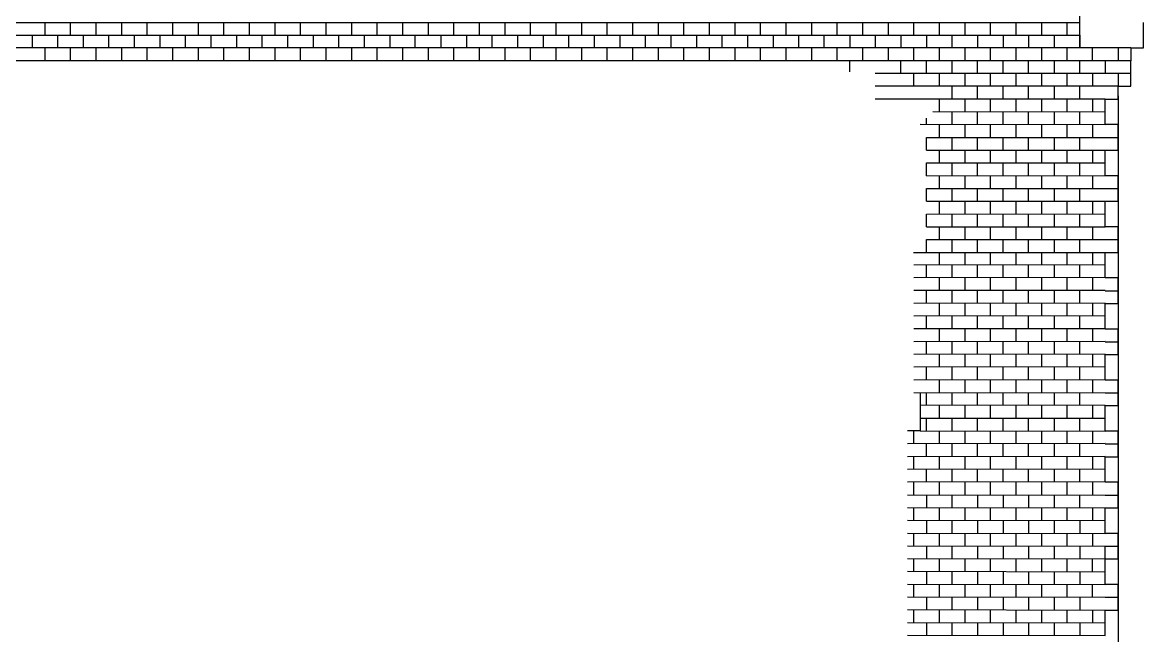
# Model space of a CAD drawing. Extents: x 11 to 301, y 47 to 228.
# Drawn here: x 212.2 to 300, y 109 to 157 of the extents above; entities that cross this region are included whole.
import ezdxf

# ---------------------------------------------------------------- set-up
doc = ezdxf.new("R2010")
doc.units = 0
doc.header["$MEASUREMENT"] = 0
doc.layers.add('OHNE_NAMEN', color=5, linetype='CONTINUOUS')

msp = doc.modelspace()

# ---------------------------------------------------------------- linework, layer by layer
at = {"layer": 'OHNE_NAMEN', "color": 7, "linetype": 'CONTINUOUS'}
for p, q in [((295.0002, 155), (295.0002, 158)), ((198.0001, 156.9999), (295.0002, 156.9999)), ((213.9999, 156.9999), (213.9999, 156.0001)), ((215.9998, 156.9999), (215.9998, 156.0001)), ((218.0001, 156.9999), (218.0001, 156.0001)), ((220, 156.9999), (220, 156.0001)), ((221.9999, 156.9999), (221.9999, 156.0001)), ((224.0001, 156.9999), (224.0001, 156.0001)), ((226, 156.9999), (226, 156.0001)), ((227.9999, 156.9999), (227.9999, 156.0001)), ((230.0002, 156.9999), (230.0002, 156.0001)), ((232.0001, 156.9999), (232.0001, 156.0001)), ((234, 156.9999), (234, 156.0001)), ((235.9999, 156.9999), (235.9999, 156.0001)), ((238.0001, 156.9999), (238.0001, 156.0001)), ((240, 156.9999), (240, 156.0001)), ((241.9999, 156.9999), (241.9999, 156.0001)), ((244.0002, 156.9999), (244.0002, 156.0001)), ((246.0001, 156.9999), (246.0001, 156.0001)), ((247.9999, 156.9999), (247.9999, 156.0001)), ((249.9999, 156.9999), (249.9999, 156.0001)), ((252.0001, 156.9999), (252.0001, 156.0001)), ((254, 156.9999), (254, 156.0001)), ((255.9999, 156.9999), (255.9999, 156.0001)), ((258.0001, 156.9999), (258.0001, 156.0001)), ((260, 156.9999), (260, 156.0001)), ((261.9999, 156.9999), (261.9999, 156.0001)), ((263.9998, 156.9999), (263.9998, 156.0001)), ((266.0001, 156.9999), (266.0001, 156.0001)), ((268, 156.9999), (268, 156.0001)), ((269.9999, 156.9999), (269.9999, 156.0001)), ((272.0001, 156.9999), (272.0001, 156.0001)), ((274, 156.9999), (274, 156.0001)), ((275.9999, 156.9999), (275.9999, 156.0001)), ((277.9998, 156.9999), (277.9998, 156.0001)), ((280.0001, 156.9999), (280.0001, 156.0001)), ((282, 156.9999), (282, 156.0001)), ((283.9999, 156.9999), (283.9999, 156.0001)), ((286.0001, 156.9999), (286.0001, 156.0001)), ((288, 156.9999), (288, 156.0001)), ((289.9999, 156.9999), (289.9999, 156.0001)), ((291.9998, 156.9999), (291.9998, 156.0001)), ((294.0001, 156.9999), (294.0001, 156.0001)), ((198.0001, 156.0001), (295.0002, 156.0001)), ((213.0002, 156.0001), (213.0002, 155)), ((215.0001, 156.0001), (215.0001, 155)), ((216.9999, 156.0001), (216.9999, 155)), ((218.9999, 156.0001), (218.9999, 155)), ((221.0001, 156.0001), (221.0001, 155)), ((223, 156.0001), (223, 155)), ((224.9999, 156.0001), (224.9999, 155)), ((227.0002, 156.0001), (227.0002, 155)), ((229, 156.0001), (229, 155)), ((230.9999, 156.0001), (230.9999, 155)), ((232.9998, 156.0001), (232.9998, 155.0003)), ((234.9997, 156.0001), (234.9997, 155.0003)), ((237, 156.0001), (237, 155.0003)), ((238.9999, 156.0001), (238.9999, 155.0003)), ((240.9998, 156.0001), (240.9998, 155.0003)), ((243, 155), (243, 156.0001)), ((244.9999, 155.9997), (244.9999, 155)), ((246.9998, 155.9997), (246.9998, 155)), ((248.9997, 155.9997), (248.9997, 155)), ((251, 155.9997), (251, 155)), ((252.9999, 155.9997), (252.9999, 155)), ((254.9998, 155.9997), (254.9998, 155)), ((257, 156.0001), (257, 155)), ((258.9999, 156.0001), (258.9999, 155)), ((261.0002, 156.0001), (261.0002, 155)), ((263.0001, 156.0001), (263.0001, 155)), ((265, 156.0001), (265, 155.0003)), ((266.9998, 156.0001), (266.9998, 155.0003)), ((269.0001, 156.0001), (269.0001, 155.0003)), ((271, 156.0001), (271, 155.0003)), ((272.9999, 156.0001), (272.9999, 155.0003)), ((275.0002, 155), (275.0002, 156.0001)), ((277.0001, 155.9997), (277.0001, 155)), ((278.9999, 155.9997), (278.9999, 155)), ((280.9998, 155.9997), (280.9998, 155)), ((283.0001, 155.9997), (283.0001, 155)), ((285, 155.9997), (285, 155)), ((286.9999, 155.9997), (286.9999, 155)), ((289.0001, 156.0001), (289.0001, 155)), ((291.0001, 156.0001), (291.0001, 155)), ((292.9999, 156.0001), (292.9999, 155)), ((295.0002, 156.0001), (295.0002, 155)), ((299, 155), (193.0001, 155.0014)), ((213.9999, 155), (213.9999, 153.9999)), ((215.9998, 155), (215.9998, 153.9999)), ((218.0001, 155), (218.0001, 153.9999)), ((220, 155), (220, 153.9999)), ((221.9999, 155), (221.9999, 153.9999)), ((224.0001, 155), (224.0001, 153.9999)), ((226, 155), (226, 153.9999)), ((227.9999, 155), (227.9999, 153.9999)), ((230.0002, 155), (230.0002, 153.9999)), ((232.0001, 155), (232.0001, 153.9999)), ((234, 155), (234, 153.9999)), ((235.9999, 155), (235.9999, 153.9999)), ((238.0001, 155), (238.0001, 153.9999)), ((240, 155), (240, 153.9999)), ((241.9999, 155), (241.9999, 153.9999)), ((244.0002, 155), (244.0002, 153.9999)), ((244.0002, 155), (244.0002, 154.0002)), ((246.0001, 155), (246.0001, 154.0002)), ((247.9999, 155), (247.9999, 154.0002)), ((249.9999, 155), (249.9999, 154.0002)), ((252.0001, 155), (252.0001, 154.0002)), ((254, 155), (254, 154.0002)), ((255.9999, 155), (255.9999, 154.0002)), ((258.0001, 155), (258.0001, 154.0002)), ((260, 155), (260, 154.0002)), ((261.9999, 155), (261.9999, 154.0002)), ((264.0002, 155), (264.0002, 153.9999)), ((266.0001, 155), (266.0001, 153.9999)), ((268, 155), (268, 153.9999)), ((269.9999, 155), (269.9999, 153.9999)), ((272.0001, 155), (272.0001, 153.9999)), ((274, 155), (274, 153.9999)), ((275.9999, 155), (275.9999, 153.9999)), ((275.9999, 155), (275.9999, 154.0002)), ((278.0002, 155), (278.0002, 154.0002)), ((280.0001, 155), (280.0001, 154.0002)), ((282, 155), (282, 154.0002)), ((283.9999, 155), (283.9999, 154.0002)), ((286.0001, 155), (286.0001, 154.0002)), ((288, 155), (288, 154.0002)), ((289.9999, 155), (289.9999, 154.0002)), ((292.0002, 155), (292.0002, 154.0002)), ((294.0001, 155), (294.0001, 154.0002)), ((296.0003, 153.9999), (296.0003, 155)), ((298.0006, 155.001), (298.0006, 154.0009)), ((299, 153.9999), (194.0006, 154.0002)), ((277.0001, 153.125), (277.0001, 154.0005)), ((280.9998, 153.0008), (280.9998, 154.0005)), ((283.0001, 153.0008), (283.0001, 154.0005)), ((285.0004, 154.0009), (285.0004, 153.0011)), ((286.9999, 153.0008), (286.9999, 154.0005)), ((288.9998, 153.0008), (288.9998, 154.0005)), ((291.0001, 153.0008), (291.0001, 154.0005)), ((293.0003, 154.0009), (293.0003, 153.0011)), ((295.0002, 153.0008), (295.0002, 154.0009)), ((297.0001, 154.0009), (297.0001, 153.0011)), ((299, 153.0001), (278.9999, 153.0001)), ((282.0003, 152.9997), (282.0003, 151.9999)), ((283.9999, 153.0001), (283.9999, 151.9999)), ((286.0001, 153.0001), (286.0001, 152.0003)), ((288, 153.0001), (288, 152.0003)), ((289.9999, 153.0001), (289.9999, 152.0003)), ((292.0002, 153.0001), (292.0002, 152.0003)), ((294.0001, 153.0001), (294.0001, 152.0003)), ((295.9999, 153.0001), (295.9999, 151.9999)), ((298.0006, 153.0011), (298.0006, 152.001)), ((297.9998, 151.9999), (278.9999, 151.9999)), ((285.0004, 152.001), (285.0004, 151.0012)), ((286.9999, 151.0009), (286.9999, 152.0007)), ((288.9998, 151.0009), (288.9998, 152.0007)), ((291.0001, 151.0009), (291.0001, 152.0007)), ((293.0003, 152.001), (293.0003, 151.0012)), ((295.0002, 151.0009), (295.0002, 152.001)), ((297.0001, 151.0002), (278.9999, 151.0002)), ((283.9999, 150.9998), (283.9999, 150)), ((286.0001, 150.9998), (286.0001, 150.0004)), ((288, 150.9998), (288, 150.0004)), ((289.9999, 150.9998), (289.9999, 150.0004)), ((292.0002, 150.9998), (292.0002, 150.0004)), ((294.0001, 150.9998), (294.0001, 150.0004)), ((295.9999, 150.9998), (295.9999, 150)), ((297.9998, 151.2499), (297.9998, 46.9999)), ((283.0001, 149.0006), (283.0001, 149.5002)), ((283.5176, 150.0297), (297.0001, 150)), ((285.0004, 150.0008), (285.0004, 149.001)), ((286.9999, 149.0006), (286.9999, 150.0004)), ((288.9998, 149.0006), (288.9998, 150.0004)), ((291.0001, 149.0006), (291.0001, 150.0004)), ((293.0003, 150.0008), (293.0003, 149.001)), ((295.0002, 149.0006), (295.0002, 150.0008)), ((282.5178, 149.0296), (297.0001, 148.9999)), ((283.9999, 148.9999), (283.9999, 147.9998)), ((286.0001, 148.9999), (286.0001, 148.0002)), ((288, 148.9999), (288, 148.0002)), ((289.9999, 148.9999), (289.9999, 148.0002)), ((292.0002, 148.9999), (292.0002, 148.0002)), ((294.0001, 148.9999), (294.0001, 148.0002)), ((295.9999, 148.9999), (295.9999, 147.9998)), ((283.0001, 147.0007), (283.0001, 148.0005)), ((283.0001, 148.0002), (297.0001, 148.0002)), ((285.0004, 148.0009), (285.0004, 147.0011)), ((286.9999, 147.0007), (286.9999, 148.0005)), ((288.9998, 147.0007), (288.9998, 148.0005)), ((291.0001, 147.0007), (291.0001, 148.0005)), ((293.0003, 148.0009), (293.0003, 147.0011)), ((295.0002, 147.0007), (295.0002, 148.0009)), ((283.0001, 147), (297.0001, 147)), ((283.9999, 147), (283.9999, 145.9999)), ((286.0001, 147), (286.0001, 146.0003)), ((288, 147), (288, 146.0003)), ((289.9999, 147), (289.9999, 146.0003)), ((292.0002, 147), (292.0002, 146.0003)), ((294.0001, 147), (294.0001, 146.0003)), ((295.9999, 147), (295.9999, 145.9999)), ((283.0001, 145.0008), (283.0001, 146.0006)), ((283.0001, 145.9999), (297.0001, 145.9999)), ((285.0004, 146.001), (285.0004, 145.0012)), ((286.9999, 145.0008), (286.9999, 146.0006)), ((288.9998, 145.0008), (288.9998, 146.0006)), ((291.0001, 145.0008), (291.0001, 146.0006)), ((293.0003, 146.001), (293.0003, 145.0012)), ((295.0002, 145.0008), (295.0002, 146.001)), ((283.0001, 145.0001), (297.0001, 145.0199)), ((283.9999, 145.0001), (283.9999, 144)), ((286.0001, 145.0001), (286.0001, 144.0004)), ((288, 145.0001), (288, 144.0004)), ((289.9999, 145.0001), (289.9999, 144.0004)), ((292.0002, 145.0001), (292.0002, 144.0004)), ((294.0001, 145.0001), (294.0001, 144.0004)), ((295.9999, 145.0001), (295.9999, 144)), ((283.0001, 143.0009), (283.0001, 144.0007)), ((283.0001, 144), (297.0001, 144)), ((285.0004, 144.0011), (285.0004, 143.0013)), ((286.9999, 143.0009), (286.9999, 144.0007)), ((288.9998, 143.0009), (288.9998, 144.0007)), ((291.0001, 143.0009), (291.0001, 144.0007)), ((293.0003, 144.0011), (293.0003, 143.0013)), ((295.0002, 143.0009), (295.0002, 144.0011)), ((283.0001, 142.9999), (297.0001, 142.9999)), ((283.9999, 142.9999), (283.9999, 141.9998)), ((286.0001, 142.9999), (286.0001, 142.0001)), ((288, 142.9999), (288, 142.0001)), ((289.9999, 142.9999), (289.9999, 142.0001)), ((292.0002, 142.9999), (292.0002, 142.0001)), ((294.0001, 142.9999), (294.0001, 142.0001)), ((295.9999, 142.9999), (295.9999, 142.0001)), ((297.0001, 141), (297.0001, 142.9999)), ((283.0001, 142.0001), (297.0177, 142.01)), ((283.0001, 141.0007), (283.0001, 142.0005)), ((285.0004, 142.0008), (285.0004, 141.001)), ((286.9999, 141.0007), (286.9999, 142.0005)), ((288.9998, 141.0007), (288.9998, 142.0005)), ((291.0001, 141.0007), (291.0001, 142.0005)), ((293.0003, 142.0008), (293.0003, 141.001)), ((295.0002, 141.0007), (295.0002, 142.0008)), ((283.0001, 141), (297.0001, 141)), ((283.9999, 141), (283.9999, 139.9999)), ((286.0001, 141), (286.0001, 140.0002)), ((288, 141), (288, 140.0002)), ((289.9999, 141), (289.9999, 140.0002)), ((292.0002, 141), (292.0002, 140.0002)), ((294.0001, 141), (294.0001, 140.0002)), ((295.9999, 141), (295.9999, 139.9999)), ((283.0001, 139.9999), (297.0177, 140.0097)), ((283.0001, 139.0008), (283.0001, 140.0006)), ((285.0004, 140.0009), (285.0004, 139.0012)), ((286.9999, 139.0008), (286.9999, 140.0006)), ((288.9998, 139.0008), (288.9998, 140.0006)), ((291.0001, 139.0008), (291.0001, 140.0006)), ((293.0003, 140.0009), (293.0003, 139.0012)), ((295.0002, 139.0008), (295.0002, 140.0009)), ((282, 139.0001), (297.0001, 139.0001)), ((283.9999, 139.0001), (283.9999, 138)), ((286.0001, 139.0001), (286.0001, 138.0003)), ((288, 139.0001), (288, 138.0003)), ((289.9999, 139.0001), (289.9999, 138.0003)), ((292.0002, 139.0001), (292.0002, 138.0003)), ((294.0001, 139.0001), (294.0001, 138.0003)), ((295.9999, 139.0001), (295.9999, 138)), ((282.0176, 138.0296), (297.0001, 138.0518)), ((283.0001, 137.0009), (283.0001, 138.0007)), ((285.0004, 138.001), (285.0004, 137.0012)), ((286.9999, 137.0009), (286.9999, 138.0007)), ((288.9998, 137.0009), (288.9998, 138.0007)), ((291.0001, 137.0009), (291.0001, 138.0007)), ((293.0003, 138.001), (293.0003, 137.0012)), ((295.0002, 137.0009), (295.0002, 138.001)), ((282.0176, 137.0298), (297.0001, 137.052)), ((283.9999, 137.0002), (283.9999, 136.0001)), ((286.0001, 137.0002), (286.0001, 136.0004)), ((288, 137.0002), (288, 136.0004)), ((289.9999, 137.0002), (289.9999, 136.0004)), ((292.0002, 137.0002), (292.0002, 136.0004)), ((294.0001, 137.0002), (294.0001, 136.0004)), ((295.9999, 136.9998), (295.9999, 136.0001)), ((282.0176, 136.0297), (297.0001, 136.0519)), ((283.0001, 135.0006), (283.0001, 136.0004)), ((285.0004, 136.0008), (285.0004, 135.001)), ((286.9999, 135.0006), (286.9999, 136.0004)), ((288.9998, 135.0006), (288.9998, 136.0004)), ((291.0001, 135.0006), (291.0001, 136.0004)), ((293.0003, 136.0008), (293.0003, 135.001)), ((295.0002, 135.0006), (295.0002, 136.0008)), ((282.0176, 135.0296), (297.0001, 135.0518)), ((283.9999, 134.9999), (283.9999, 133.9998)), ((286.0001, 134.9999), (286.0001, 134.0002)), ((288, 134.9999), (288, 134.0002)), ((289.9999, 134.9999), (289.9999, 134.0002)), ((292.0002, 134.9999), (292.0002, 134.0002)), ((294.0001, 134.9999), (294.0001, 134.0002)), ((295.9999, 134.9999), (295.9999, 133.9998)), ((282.0176, 134.0298), (297.0001, 134.052)), ((283.0001, 133.0007), (283.0001, 134.0005)), ((285.0004, 134.0009), (285.0004, 133.0011)), ((286.9999, 133.0007), (286.9999, 134.0005)), ((288.9998, 133.0007), (288.9998, 134.0005)), ((291.0001, 133.0007), (291.0001, 134.0005)), ((293.0003, 134.0009), (293.0003, 133.0011)), ((295.0002, 133.0007), (295.0002, 134.0009)), ((282.0176, 133.0297), (297.0001, 133.0519)), ((283.9999, 133), (283.9999, 131.9999)), ((286.0001, 133), (286.0001, 132.0003)), ((288, 133), (288, 132.0003)), ((289.9999, 133), (289.9999, 132.0003)), ((292.0002, 133), (292.0002, 132.0003)), ((294.0001, 133), (294.0001, 132.0003)), ((295.9999, 133), (295.9999, 131.9999)), ((282.0176, 132.0295), (297.0001, 132.0518)), ((283.0001, 131.0009), (283.0001, 132.0006)), ((285.0004, 132.001), (285.0004, 131.0012)), ((286.9999, 131.0009), (286.9999, 132.0006)), ((288.9998, 131.0009), (288.9998, 132.0006)), ((291.0001, 131.0009), (291.0001, 132.0006)), ((293.0003, 132.001), (293.0003, 131.0012)), ((295.0002, 131.0009), (295.0002, 132.001)), ((282.0176, 131.0298), (297.0001, 131.052)), ((283.9999, 131.0001), (283.9999, 130)), ((286.0001, 131.0001), (286.0001, 130.0004)), ((288, 131.0001), (288, 130.0004)), ((289.9999, 131.0001), (289.9999, 130.0004)), ((292.0002, 131.0001), (292.0002, 130.0004)), ((294.0001, 131.0001), (294.0001, 130.0004)), ((295.9999, 131.0001), (295.9999, 130)), ((282.0176, 130.0297), (297.0001, 130.0519)), ((283.0001, 129.0009), (283.0001, 130.0007)), ((285.0004, 130.0011), (285.0004, 129.0013)), ((286.9999, 129.0009), (286.9999, 130.0007)), ((288.9998, 129.0009), (288.9998, 130.0007)), ((291.0001, 129.0009), (291.0001, 130.0007)), ((293.0003, 130.0011), (293.0003, 129.0013)), ((295.0002, 129.0009), (295.0002, 130.0011)), ((282.0176, 129.0295), (297.0001, 129.0518)), ((283.9999, 128.9999), (283.9999, 127.9998)), ((286.0001, 128.9999), (286.0001, 128.0001)), ((288, 128.9999), (288, 128.0001)), ((289.9999, 128.9999), (289.9999, 128.0001)), ((292.0002, 128.9999), (292.0002, 128.0001)), ((294.0001, 128.9999), (294.0001, 128.0001)), ((295.9999, 128.9999), (295.9999, 128.0001)), ((282.0176, 128.0298), (297.0001, 128.0001)), ((282.5178, 128.0298), (282.5178, 125.0297)), ((283.0001, 127.0007), (283.0001, 128.0005)), ((285.0004, 128.0008), (285.0004, 127.0011)), ((286.9999, 127.0007), (286.9999, 128.0005)), ((288.9998, 127.0007), (288.9998, 128.0005)), ((291.0001, 127.0007), (291.0001, 128.0005)), ((293.0003, 128.0008), (293.0003, 127.0011)), ((295.0002, 127.0007), (295.0002, 128.0008)), ((282.5171, 127.0596), (296.9994, 127.0367)), ((283.9999, 127), (283.9999, 125.9999)), ((286.0001, 127), (286.0001, 126.0002)), ((288, 127), (288, 126.0002)), ((289.9999, 127), (289.9999, 126.0002)), ((292.0002, 127), (292.0002, 126.0002)), ((294.0001, 127), (294.0001, 126.0002)), ((295.9999, 127), (295.9999, 125.9999)), ((282.5178, 126.0295), (297.0001, 126.0295)), ((283.0001, 125.0008), (283.0001, 126.0006)), ((285.0004, 126.0009), (285.0004, 125.0012)), ((286.9999, 125.0008), (286.9999, 126.0006)), ((288.9998, 125.0008), (288.9998, 126.0006)), ((291.0001, 125.0008), (291.0001, 126.0006)), ((293.0003, 126.0009), (293.0003, 125.0012)), ((295.0002, 125.0008), (295.0002, 126.0009)), ((282.5178, 125.0297), (281.5177, 125.0297)), ((282.0003, 124.9997), (282.0003, 124)), ((282.5178, 125.0297), (297.0001, 125.0001)), ((283.9999, 125.0001), (283.9999, 124)), ((286.0001, 125.0001), (286.0001, 124.0003)), ((288, 125.0001), (288, 124.0003)), ((289.9999, 125.0001), (289.9999, 124.0003)), ((292.0002, 125.0001), (292.0002, 124.0003)), ((294.0001, 125.0001), (294.0001, 124.0003)), ((295.9999, 125.0001), (295.9999, 124)), ((281.5177, 124.0296), (297.0001, 124.0515)), ((283.0001, 123.0009), (283.0001, 124.0007)), ((285.0004, 124.001), (285.0004, 123.0013)), ((286.9999, 123.0009), (286.9999, 124.0007)), ((288.9998, 123.0009), (288.9998, 124.0007)), ((291.0001, 123.0009), (291.0001, 124.0007)), ((293.0003, 124.001), (293.0003, 123.0013)), ((295.0002, 123.0009), (295.0002, 124.001)), ((281.5177, 123.0298), (297.0001, 123.0517)), ((282.0003, 122.9999), (282.0003, 122.0001)), ((283.9999, 123.0002), (283.9999, 122.0001)), ((286.0001, 123.0002), (286.0001, 122.0004)), ((288, 123.0002), (288, 122.0004)), ((289.9999, 123.0002), (289.9999, 122.0004)), ((292.0002, 123.0002), (292.0002, 122.0004)), ((294.0001, 123.0002), (294.0001, 122.0004)), ((295.9999, 122.9999), (295.9999, 122.0001)), ((281.5177, 122.0297), (297.0001, 122.0516)), ((283.0001, 121.001), (283.0001, 122.0004)), ((285.0004, 122.0008), (285.0004, 121.0014)), ((286.9999, 121.001), (286.9999, 122.0004)), ((288.9998, 121.001), (288.9998, 122.0004)), ((291.0001, 121.001), (291.0001, 122.0004)), ((293.0003, 122.0008), (293.0003, 121.0014)), ((295.0002, 121.001), (295.0002, 122.0008)), ((281.5177, 121.0296), (297.0001, 121.0515)), ((282.0003, 120.9996), (282.0003, 119.9998)), ((283.9999, 121), (283.9999, 119.9998)), ((286.0001, 121), (286.0001, 120.0002)), ((288, 121), (288, 120.0002)), ((289.9999, 121), (289.9999, 120.0002)), ((292.0002, 121), (292.0002, 120.0002)), ((294.0001, 121), (294.0001, 120.0002)), ((295.9999, 121), (295.9999, 120.0002)), ((281.5177, 120.0298), (297.0001, 120.0002)), ((283.0004, 119.9998), (283.0004, 118.9997)), ((285.0004, 119.9998), (285.0004, 118.9997)), ((287.0006, 119.9998), (287.0006, 118.9997)), ((289.0005, 119.9998), (289.0005, 118.9997)), ((291.0004, 119.9998), (291.0004, 118.9997)), ((292.9999, 119.9998), (292.9999, 119.0001)), ((295.0002, 119.0011), (295.0002, 120.0009)), ((281.5177, 119.0297), (297.0001, 119.0001)), ((282.0003, 118.9997), (282.0003, 117.9999)), ((283.9999, 119.0001), (283.9999, 117.9999)), ((286.0001, 119.0001), (286.0001, 118.0003)), ((288, 119.0001), (288, 118.0003)), ((289.9999, 119.0001), (289.9999, 118.0003)), ((292.0002, 119.0001), (292.0002, 118.0003)), ((294.0001, 119.0001), (294.0001, 118.0003)), ((295.9999, 119.0001), (295.9999, 117.9999)), ((281.5177, 118.0296), (297.0001, 117.9999)), ((283.0001, 117.9999), (283.0001, 116.9998)), ((285, 117.9999), (285, 116.9998)), ((287.0002, 117.9996), (287.0002, 116.9998)), ((289.0005, 117.9996), (289.0005, 116.9998)), ((291.0004, 117.9996), (291.0004, 116.9998)), ((293.0003, 117.9996), (293.0003, 116.9998)), ((295.0005, 117.9996), (295.0005, 116.9998)), ((281.5177, 117.0298), (297.0001, 117.0002)), ((282, 116.9998), (282, 116)), ((283.9999, 116.9998), (283.9999, 116)), ((286.0001, 116.9998), (286.0001, 116)), ((288.0004, 116.9995), (288.0004, 115.9997)), ((290.0002, 116.9998), (290.0002, 115.9997)), ((292.0005, 116.9998), (292.0005, 115.9997)), ((294.0004, 116.9998), (294.0004, 115.9997)), ((296.0003, 116.9998), (296.0003, 115.9997)), ((281.5177, 116.0297), (297.0001, 116)), ((283.0001, 116), (283.0001, 114.9999)), ((285, 116), (285, 114.9999)), ((287.0002, 115.9997), (287.0002, 114.9999)), ((289.0005, 115.9997), (289.0005, 114.9999)), ((291.0004, 115.9997), (291.0004, 114.9999)), ((293.0003, 115.9997), (293.0003, 114.9999)), ((295.0005, 115.9997), (295.0005, 114.9999)), ((297.0004, 115.001), (297.0004, 116.0007)), ((281.5177, 115.0299), (297.0001, 115.0003)), ((282.0003, 114.9999), (282.0003, 113.9998)), ((283.9999, 114.9999), (283.9999, 114.0001)), ((286.0005, 114.9999), (286.0005, 113.9998)), ((288.0004, 114.9999), (288.0004, 113.9998)), ((289.9999, 114.9999), (289.9999, 114.0001)), ((292.0005, 114.9999), (292.0005, 113.9998)), ((294.0004, 114.9999), (294.0004, 113.9998)), ((296.0003, 114.0012), (296.0003, 115.001)), ((281.5177, 114.0298), (297.0001, 114.0001)), ((283.0001, 114.0001), (283.0001, 113)), ((285, 114.0001), (285, 113)), ((287.0002, 113.9998), (287.0002, 112.9997)), ((289.0005, 113.9998), (289.0005, 112.9997)), ((291.0004, 113.9998), (291.0004, 112.9997)), ((293.0003, 113.9998), (293.0003, 112.9997)), ((295.0005, 113.9998), (295.0005, 112.9997)), ((281.5177, 113.0296), (297.0001, 113)), ((282.0003, 112.9997), (282.0003, 111.9999)), ((284.0006, 112.9997), (284.0006, 111.9999)), ((286.0001, 113), (286.0001, 111.9999)), ((288.0004, 112.9997), (288.0004, 111.9999)), ((290.0002, 112.9997), (290.0002, 111.9999)), ((292.0005, 112.9997), (292.0005, 111.9999)), ((294.0004, 112.9997), (294.0004, 111.9999)), ((296.0003, 112.0009), (296.0003, 113.0011)), ((281.5177, 112.0299), (297.0001, 112.0002)), ((283.0001, 111.9999), (283.0001, 111.0001)), ((285, 111.9999), (285, 111.0001)), ((287.0002, 111.9995), (287.0002, 110.9998)), ((289.0005, 111.9999), (289.0005, 110.9998)), ((291.0004, 111.9999), (291.0004, 110.9998)), ((293.0003, 111.9999), (293.0003, 110.9998)), ((295.0005, 111.9999), (295.0005, 110.9998)), ((281.5177, 111.0298), (297.0001, 111.0001)), ((282.0003, 110.9998), (282.0003, 109.9996)), ((284.0006, 110.9998), (284.0006, 109.9996)), ((286.0005, 110.9998), (286.0005, 109.9996)), ((288.0004, 110.9998), (288.0004, 109.9996)), ((290.0002, 110.9998), (290.0002, 109.9996)), ((292.0002, 111.0001), (292.0002, 110)), ((294.0004, 110.9998), (294.0004, 110)), ((296.0003, 110.9998), (296.0003, 109.9996)), ((281.5177, 110.0296), (297.0001, 110)), ((283.0001, 110), (283.0001, 109.0002)), ((285, 110), (285, 109.0002)), ((286.9999, 110), (286.9999, 109.0002)), ((289.0001, 110), (289.0001, 109.0002)), ((291.0001, 110), (291.0001, 109.0002)), ((292.9999, 110), (292.9999, 109.0002)), ((295.0002, 110), (295.0002, 108.9999)), ((281.5177, 109.0299), (297.0001, 109.0002))]:
    msp.add_line(p, q, dxfattribs=at)
at = {"layer": 'OHNE_NAMEN', "color": 5, "linetype": 'CONTINUOUS'}
for p, q in [((300.0005, 155.0003), (300.0008, 157.0013)), ((299, 155), (300.0001, 155)), ((299.0003, 155.0003), (299.0003, 154.0002)), ((299.0007, 152.0014), (299.0007, 154.0013)), ((297.9998, 151.0002), (297.9998, 151.9999)), ((297.9998, 151.9999), (299, 151.9999)), ((297.0001, 148.9999), (297.0001, 151.0002)), ((297.0001, 151.0002), (297.9998, 151.0002)), ((297.9998, 148.9999), (297.0001, 148.9999)), ((297.9998, 147), (297.9998, 148.9999)), ((297.0001, 148.0002), (297.9998, 148.0002)), ((297.0001, 145.0001), (297.0001, 147)), ((297.0001, 147), (297.9998, 147)), ((297.9998, 145.0001), (297.0001, 145.0001)), ((297.9998, 142.9999), (297.9998, 145.0001)), ((297.0001, 144), (297.9998, 144)), ((297.0001, 142.9999), (297.9998, 142.9999)), ((297.9998, 141), (297.0001, 141)), ((297.9998, 139.0001), (297.9998, 141)), ((297.0001, 140.0002), (297.9998, 140.0002)), ((297.0001, 137.0002), (297.0001, 139.0001)), ((297.0001, 139.0001), (297.9998, 139.0001)), ((297.9998, 137.0002), (297.0001, 137.0002)), ((297.9998, 134.9999), (297.9998, 137.0002)), ((297.0001, 136.0001), (297.9998, 136.0001)), ((297.0001, 133), (297.0001, 134.9999)), ((297.0001, 134.9999), (297.9998, 134.9999)), ((297.9998, 133), (297.0001, 133)), ((297.9998, 131.0001), (297.9998, 133)), ((297.0001, 131.9999), (297.9998, 131.9999)), ((297.0001, 128.9999), (297.0001, 131.0001)), ((297.0001, 131.0001), (297.9998, 131.0001)), ((297.9998, 128.9999), (297.0001, 128.9999)), ((297.9998, 127), (297.9998, 128.9999)), ((297.0001, 128.0001), (297.9998, 128.0001)), ((297.0001, 125.0001), (297.0001, 127)), ((297.0001, 127), (297.9998, 127)), ((297.9998, 125.0001), (297.0001, 125.0001)), ((297.9998, 123.0002), (297.9998, 125.0001)), ((297.0001, 124), (297.9998, 124)), ((297.0001, 121), (297.0001, 123.0002)), ((297.0001, 123.0002), (297.9998, 123.0002)), ((297.9998, 121), (297.0001, 121)), ((297.9998, 119.0001), (297.9998, 121)), ((297.0001, 120.0002), (297.9998, 120.0002)), ((297.0001, 117.0002), (297.0001, 119.0001)), ((297.0001, 119.0001), (297.9998, 119.0001)), ((297.9998, 117.0002), (297.0001, 117.0002)), ((297.9998, 114.9999), (297.9998, 117.0002)), ((297.0001, 116), (297.9998, 116)), ((297.0001, 113), (297.0001, 114.9999)), ((297.0001, 114.9999), (297.9998, 114.9999)), ((297.9998, 113), (297.0001, 113)), ((297.9998, 111.0001), (297.9998, 113)), ((297.0001, 111.9999), (297.9998, 111.9999)), ((297.0001, 108.9999), (297.0001, 111.0001)), ((297.0001, 111.0001), (297.9998, 111.0001))]:
    msp.add_line(p, q, dxfattribs=at)

doc.saveas('drawing.dxf')
